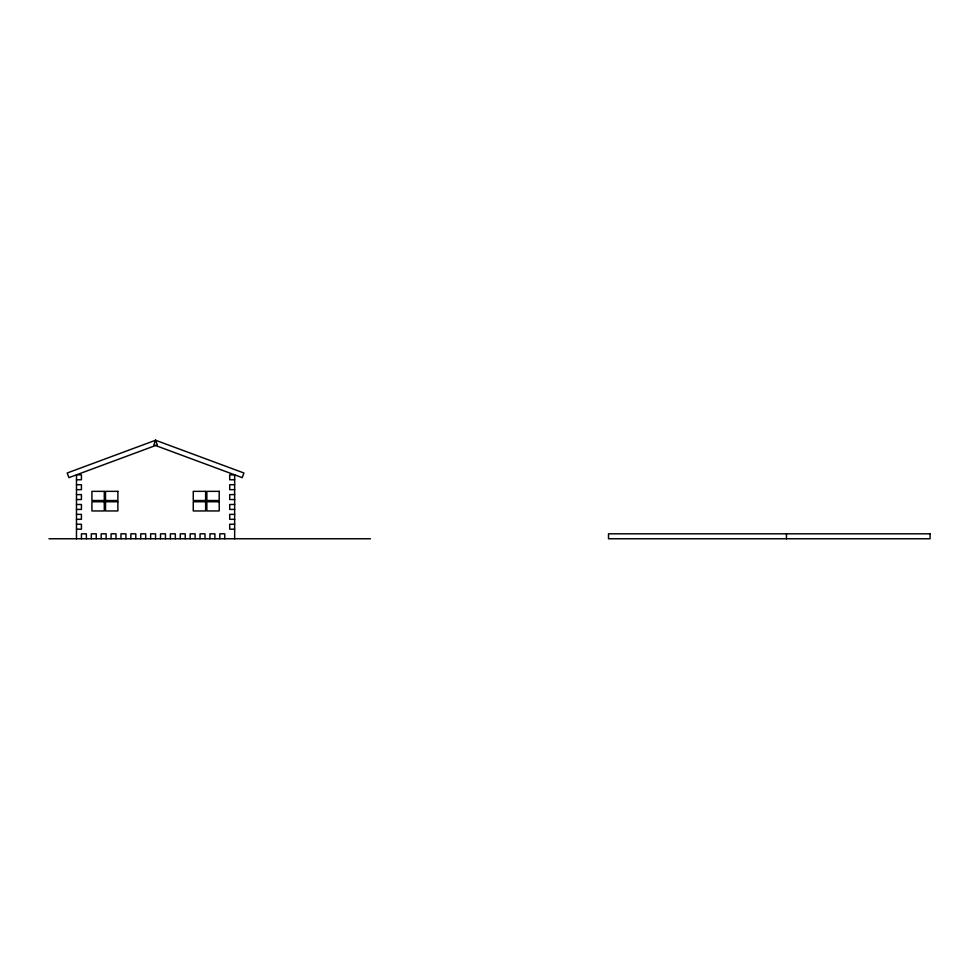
<?xml version="1.0" encoding="UTF-8"?>
<svg xmlns="http://www.w3.org/2000/svg" width="979" height="979" viewBox="0 0 979 979"><rect width="100%" height="100%" fill="white"/><g stroke="black" fill="none" stroke-linecap="round" stroke-linejoin="round"><path stroke-width="1.47" d="M76.484 479.771L81.428 479.771L81.428 474.827L76.484 474.827L76.484 538.756M234.654 479.771L229.71 479.771L229.71 474.827L234.654 474.827L234.654 538.756M76.484 484.715L81.428 484.715L81.428 489.659L76.484 489.659M234.654 484.715L229.71 484.715L229.71 489.659L234.654 489.659M76.484 494.603L81.428 494.603L81.428 499.535L76.484 499.535M234.654 494.603L229.71 494.603L229.71 499.535L234.654 499.535M76.484 504.479L81.428 504.479L81.428 509.423L76.484 509.423M234.654 504.479L229.71 504.479L229.71 509.423L234.654 509.423M76.484 514.367L81.428 514.367L81.428 519.311L76.484 519.311M234.654 514.367L229.71 514.367L229.71 519.311L234.654 519.311M76.484 524.254L81.428 524.254L81.428 529.198L76.484 529.198M234.654 524.254L229.71 524.254L229.71 529.198L234.654 529.198M48.95 538.756L370.49 538.756M786.467 533.812L786.467 538.756M224.766 538.756L224.766 533.812L219.822 533.812L219.822 538.756M214.89 538.756L214.89 533.812L209.947 533.812L209.947 538.756M205.003 538.756L205.003 533.812L200.059 533.812L200.059 538.756M195.115 538.756L195.115 533.812L190.171 533.812L190.171 538.756M185.227 538.756L185.227 533.812L180.283 533.812L180.283 538.756M175.339 538.756L175.339 533.812L170.395 533.812L170.395 538.756M165.451 538.756L165.451 533.812L160.507 533.812L160.507 538.756M155.563 538.756L155.563 533.812L150.631 533.812L150.631 538.756M145.687 538.756L145.687 533.812L140.743 533.812L140.743 538.756M135.8 538.756L135.8 533.812L130.856 533.812L130.856 538.756M125.912 538.756L125.912 533.812L120.968 533.812L120.968 538.756M116.024 538.756L116.024 533.812L111.08 533.812L111.08 538.756M106.136 538.756L106.136 533.812L101.192 533.812L101.192 538.756M96.248 538.756L96.248 533.812L91.304 533.812L91.304 538.756M86.372 538.756L86.372 533.812L81.428 533.812L81.428 538.756M155.563 440.244L153.85 444.882L242.205 477.63L243.93 472.992L155.563 440.244L67.208 472.992L68.934 477.63L157.289 444.882L155.563 440.244M104.288 491.348L91.928 491.348L91.928 500.526L104.288 500.526L104.288 491.348M117.884 491.348L105.524 491.348L105.524 500.526L117.884 500.526L117.884 491.348M205.614 491.348L193.255 491.348L193.255 500.526L205.614 500.526L205.614 491.348M219.21 491.348L206.85 491.348L206.85 500.526L219.21 500.526L219.21 491.348M104.288 501.762L91.928 501.762L91.928 510.952L104.288 510.952L104.288 501.762M117.884 501.762L105.524 501.762L105.524 510.952L117.884 510.952L117.884 501.762M205.614 501.762L193.255 501.762L193.255 510.952L205.614 510.952L205.614 501.762M219.21 501.762L206.85 501.762L206.85 510.952L219.21 510.952L219.21 501.762M930.05 533.812L608.51 533.812L608.51 538.756L930.05 538.756L930.05 533.812"/></g></svg>
